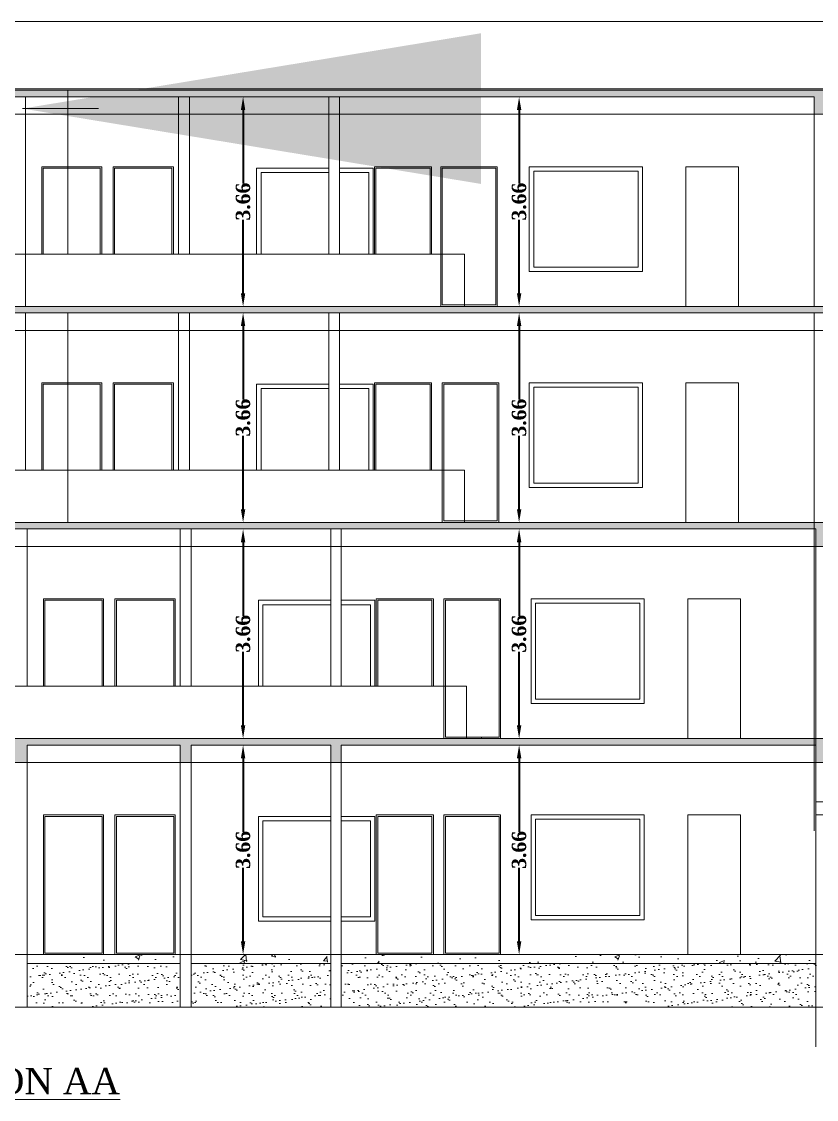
# Model space of a CAD drawing. Header units: metres. Extents: x 43 to 977, y 102 to 459.
# Drawn here: x 475.8 to 489.67, y 326.88 to 345.7 of the extents above; entities that cross this region are included whole.
import ezdxf
from ezdxf.enums import TextEntityAlignment as Align

# ---------------------------------------------------------------- set-up
doc = ezdxf.new("R2010")
doc.units = ezdxf.units.M
doc.header["$MEASUREMENT"] = 0
doc.header["$PDMODE"] = 3
doc.linetypes.add('PHANTOM2', pattern=[1.25, 0.625, -0.125, 0.125, -0.125, 0.125, -0.125])
doc.layers.get('Defpoints').update_dxf_attribs({"lineweight": 0})
for name, color, linetype, lineweight in [('BLK_1_FLR_0_REGULAR_ROOM_14', 7, 'Continuous', 35), ('BLK_1_FLR_0_REGULAR_ROOM_15', 7, 'Continuous', 35), ('BLK_1_FLR_1_REGULAR_ROOM_14', 7, 'Continuous', 35), ('BLK_1_FLR_1_REGULAR_ROOM_15', 7, 'Continuous', 35), ('BLK_1_FLR_2_REGULAR_ROOM_14', 7, 'Continuous', 35), ('BLK_1_FLR_2_REGULAR_ROOM_15', 7, 'Continuous', 35), ('BLK_1_FLR_3_REGULAR_ROOM_14', 7, 'Continuous', 35), ('BLK_1_FLR_3_REGULAR_ROOM_15', 7, 'Continuous', 35), ('ELEV', 2, 'Continuous', 0), ('ILAND', 7, 'Continuous', 0), ('TEXT', 130, 'Continuous', 0), ('TKT', 3, 'Continuous', 0), ('WALL', 7, 'Continuous', 0)]:
    doc.layers.add(name, color=color, linetype=linetype, lineweight=lineweight)
doc.styles.add('ARIAL NARROW', font='')
doc.styles.add('style2', font='romantic.ttf')
doc.styles.add('working', font='timesbd.ttf', dxfattribs={"height": 0.25})
doc.styles.get('ARIAL NARROW').set_extended_font_data('Lydian BT')
doc.dimstyles.new('Copy(2) of S-2', dxfattribs={"dimtxt": 10.5, "dimasz": 8, "dimexe": 2, "dimexo": 50, "dimgap": 5, "dimtad": 0, "dimtoh": 1, "dimdec": 1, "dimzin": 0, "dimdsep": 46, "dimlunit": 4, "dimtxsty": 'ARIAL NARROW', "dimcen": 0.09, "dimdle": 3, "dimse1": 1, "dimse2": 1, "dimclrd": 7, "dimclre": 13, "dimclrt": 7, "dimadec": 0, "dimazin": 0, "dimtfac": 1, "dimtdec": 1, "dimtofl": 0, "dimtmove": 0, "dimatfit": 3, "dimfxl": 0, "dimtolj": 1, "dimtzin": 0, "dimlwd": 13, "dimarcsym": 0})
doc.dimstyles.new('new model', dxfattribs={"dimtxt": 0.25, "dimasz": 0.23, "dimexe": 0.1, "dimexo": 0.1, "dimgap": 0, "dimtad": 0, "dimtoh": 1, "dimzin": 1, "dimdsep": 46, "dimtxsty": 'working', "dimcen": 0.09, "dimse1": 1, "dimse2": 1, "dimclrd": 8, "dimclre": 8, "dimclrt": 3, "dimadec": 1, "dimazin": 0, "dimtfac": 1, "dimtofl": 0, "dimtmove": 0, "dimatfit": 3, "dimfxl": 0, "dimtolj": 1, "dimtzin": 0, "dimlwd": -1, "dimlwe": -1, "dimarcsym": 0})
pattern_1 = [(50, (-21064.4661, 9520.6628), (0.910783435, -0.079683226), [0.095235675, -1.047592425]), (355, (-21064.4661, 9520.6628), (-0.176187692, 0.95514034), [0.07618854, -0.83807394]), (100.4514, (-21064.3902, 9520.6562), (0.73459642, 0.875456535), [0.080937867, -0.890316564]), (46.1842, (-21064.4661, 9520.9168), (1.35519229, -0.210177534), [0.14285351, -1.57138864]), (96.6356, (-21064.3532, 9520.8993), (1.186843115, 1.23694364), [0.121406804, -1.33547463]), (351.1842, (-21064.4661, 9520.9168), (1.18684215, 1.23694457), [0.11428281, -1.25711091]), (21, (-21064.33915, 9520.8533), (0.757957947, -0.51124909), [0.095235675, -1.047592425]), (326, (-21064.3391, 9520.8533), (0.308964, 0.920802054), [0.07618854, -0.83807394]), (71.4514, (-21064.276, 9520.8107), (1.066922256, 0.409552127), [0.080937867, -0.890316564]), (37.5, (-21064.46613, 9520.66284), (0.0154406937, 0.4227116116), [0, -0.827915468, 0, -0.85077203, 0, -0.841248463]), (7.5, (-21064.46613, 9520.66284), (0.334048066, 0.5008275415), [0, -0.485067038, 0, -0.808868333, 0, -0.320626772]), (327.5, (-21064.7493, 9520.66284), (0.677852534, -0.028640379), [0, -0.31745225, 0, -0.99045102, 0, -1.314252315]), (317.5, (-21064.8763, 9520.66284), (0.740535047, 0.127114208), [0, -0.412687925, 0, -0.657761062, 0, -0.933309615])]
pattern_2 = [(37.5, (-21064.46613, 9520.66284), (-0.0079989533, 0.2446698163), [0, -0.193010968, 0, -0.21586753, 0, -0.2063439625]), (7.5, (-21064.46613, 9520.66284), (0.224727839, 0.3583586473), [0, -0.104124338, 0, -0.173963833, 0, -0.0666649725]), (327.5, (-21064.62231, 9520.66284), (0.3954365363, 0.0007185917), [0, -0.06349045, 0, -0.22856562, 0, -0.298405115]), (317.5, (-21064.6223, 9520.66284), (0.381720662, 0.111448033), [0, -0.031745225, 0, -0.149837462, 0, -0.171424215])]

# ---------------------------------------------------------------- blocks, each defined once
blk = doc.blocks.new('*D804')
at = {"layer": 'BLK_1_FLR_0_REGULAR_ROOM_15', "color": 3, "linetype": 'PHANTOM2', "ltscale": 20}
for p, q in [((479.664, 332.839), (479.664, 331.555)), ((479.664, 329.642), (479.664, 330.925))]:
    blk.add_line(p, q, dxfattribs=at)
at = {"layer": 'BLK_1_FLR_0_REGULAR_ROOM_15', "color": 3, "lineweight": 30, "ltscale": 20}
for points in [[(479.626, 332.839), (479.702, 332.839), (479.664, 333.069)], [(479.626, 329.642), (479.702, 329.642), (479.664, 329.412)]]:
    blk.add_solid(points, dxfattribs=at)
at = {"layer": 'Defpoints', "color": 0, "lineweight": 30, "ltscale": 20}
for p in [(479.664, 333.069), (479.664, 333.069), (479.664, 329.412)]:
    blk.add_point(p, dxfattribs=at)
at = {"layer": 'BLK_1_FLR_0_REGULAR_ROOM_15', "color": 3, "lineweight": 80, "ltscale": 20, "insert": (479.664, 331.24), "char_height": 0.25, "attachment_point": 5, "rotation": 90, "style": 'working'}
blk.add_mtext('\\A1;3.66', dxfattribs=at)
blk = doc.blocks.new('*D805')
at = {"layer": 'BLK_1_FLR_0_REGULAR_ROOM_14', "color": 3, "linetype": 'PHANTOM2', "ltscale": 20}
for p, q in [((484.479, 332.839), (484.479, 331.555)), ((484.479, 329.642), (484.479, 330.925))]:
    blk.add_line(p, q, dxfattribs=at)
at = {"layer": 'BLK_1_FLR_0_REGULAR_ROOM_14', "color": 3, "lineweight": 30, "ltscale": 20}
for points in [[(484.441, 332.839), (484.518, 332.839), (484.479, 333.069)], [(484.441, 329.642), (484.518, 329.642), (484.479, 329.412)]]:
    blk.add_solid(points, dxfattribs=at)
at = {"layer": 'Defpoints', "color": 0, "lineweight": 30, "ltscale": 20}
for p in [(484.479, 333.069), (484.479, 333.069), (484.479, 329.412)]:
    blk.add_point(p, dxfattribs=at)
at = {"layer": 'BLK_1_FLR_0_REGULAR_ROOM_14', "color": 3, "lineweight": 80, "ltscale": 20, "insert": (484.479, 331.24), "char_height": 0.25, "attachment_point": 5, "rotation": 90, "style": 'working'}
blk.add_mtext('\\A1;3.66', dxfattribs=at)
blk = doc.blocks.new('*D810')
at = {"layer": 'BLK_1_FLR_1_REGULAR_ROOM_15', "color": 3, "linetype": 'PHANTOM2', "ltscale": 20}
for p, q in [((479.664, 336.61), (479.664, 335.327)), ((479.664, 333.413), (479.664, 334.696))]:
    blk.add_line(p, q, dxfattribs=at)
at = {"layer": 'BLK_1_FLR_1_REGULAR_ROOM_15', "color": 3, "lineweight": 30, "ltscale": 20}
for points in [[(479.626, 336.61), (479.702, 336.61), (479.664, 336.84)], [(479.626, 333.413), (479.702, 333.413), (479.664, 333.183)]]:
    blk.add_solid(points, dxfattribs=at)
at = {"layer": 'Defpoints', "color": 0, "lineweight": 30, "ltscale": 20}
for p in [(479.664, 336.84), (479.664, 336.84), (479.664, 333.183)]:
    blk.add_point(p, dxfattribs=at)
at = {"layer": 'BLK_1_FLR_1_REGULAR_ROOM_15', "color": 3, "lineweight": 80, "ltscale": 20, "insert": (479.664, 335.011), "char_height": 0.25, "attachment_point": 5, "rotation": 90, "style": 'working'}
blk.add_mtext('\\A1;3.66', dxfattribs=at)
blk = doc.blocks.new('*D811')
at = {"layer": 'BLK_1_FLR_1_REGULAR_ROOM_14', "color": 3, "linetype": 'PHANTOM2', "ltscale": 20}
for p, q in [((484.479, 336.61), (484.479, 335.327)), ((484.479, 333.413), (484.479, 334.696))]:
    blk.add_line(p, q, dxfattribs=at)
at = {"layer": 'BLK_1_FLR_1_REGULAR_ROOM_14', "color": 3, "lineweight": 30, "ltscale": 20}
for points in [[(484.441, 336.61), (484.518, 336.61), (484.479, 336.84)], [(484.441, 333.413), (484.518, 333.413), (484.479, 333.183)]]:
    blk.add_solid(points, dxfattribs=at)
at = {"layer": 'Defpoints', "color": 0, "lineweight": 30, "ltscale": 20}
for p in [(484.479, 336.84), (484.479, 336.84), (484.479, 333.183)]:
    blk.add_point(p, dxfattribs=at)
at = {"layer": 'BLK_1_FLR_1_REGULAR_ROOM_14', "color": 3, "lineweight": 80, "ltscale": 20, "insert": (484.479, 335.011), "char_height": 0.25, "attachment_point": 5, "rotation": 90, "style": 'working'}
blk.add_mtext('\\A1;3.66', dxfattribs=at)
blk = doc.blocks.new('*D816')
at = {"layer": 'BLK_1_FLR_2_REGULAR_ROOM_15', "color": 3, "linetype": 'PHANTOM2', "ltscale": 20}
for p, q in [((479.664, 340.381), (479.664, 339.098)), ((479.664, 337.184), (479.664, 338.468))]:
    blk.add_line(p, q, dxfattribs=at)
at = {"layer": 'BLK_1_FLR_2_REGULAR_ROOM_15', "color": 3, "lineweight": 30, "ltscale": 20}
for points in [[(479.626, 340.381), (479.702, 340.381), (479.664, 340.611)], [(479.626, 337.184), (479.702, 337.184), (479.664, 336.954)]]:
    blk.add_solid(points, dxfattribs=at)
at = {"layer": 'Defpoints', "color": 0, "lineweight": 30, "ltscale": 20}
for p in [(479.664, 340.611), (479.664, 340.611), (479.664, 336.954)]:
    blk.add_point(p, dxfattribs=at)
at = {"layer": 'BLK_1_FLR_2_REGULAR_ROOM_15', "color": 3, "lineweight": 80, "ltscale": 20, "insert": (479.664, 338.783), "char_height": 0.25, "attachment_point": 5, "rotation": 90, "style": 'working'}
blk.add_mtext('\\A1;3.66', dxfattribs=at)
blk = doc.blocks.new('*D817')
at = {"layer": 'BLK_1_FLR_2_REGULAR_ROOM_14', "color": 3, "linetype": 'PHANTOM2', "ltscale": 20}
for p, q in [((484.479, 340.381), (484.479, 339.098)), ((484.479, 337.184), (484.479, 338.468))]:
    blk.add_line(p, q, dxfattribs=at)
at = {"layer": 'BLK_1_FLR_2_REGULAR_ROOM_14', "color": 3, "lineweight": 30, "ltscale": 20}
for points in [[(484.441, 340.381), (484.518, 340.381), (484.479, 340.611)], [(484.441, 337.184), (484.518, 337.184), (484.479, 336.954)]]:
    blk.add_solid(points, dxfattribs=at)
at = {"layer": 'Defpoints', "color": 0, "lineweight": 30, "ltscale": 20}
for p in [(484.479, 340.611), (484.479, 340.611), (484.479, 336.954)]:
    blk.add_point(p, dxfattribs=at)
at = {"layer": 'BLK_1_FLR_2_REGULAR_ROOM_14', "color": 3, "lineweight": 80, "ltscale": 20, "insert": (484.479, 338.783), "char_height": 0.25, "attachment_point": 5, "rotation": 90, "style": 'working'}
blk.add_mtext('\\A1;3.66', dxfattribs=at)
blk = doc.blocks.new('*D822')
at = {"layer": 'BLK_1_FLR_3_REGULAR_ROOM_15', "color": 3, "linetype": 'PHANTOM2', "ltscale": 20}
for p, q in [((479.664, 344.151), (479.664, 342.868)), ((479.664, 340.954), (479.664, 342.238))]:
    blk.add_line(p, q, dxfattribs=at)
at = {"layer": 'BLK_1_FLR_3_REGULAR_ROOM_15', "color": 3, "lineweight": 30, "ltscale": 20}
for points in [[(479.626, 344.151), (479.702, 344.151), (479.664, 344.381)], [(479.626, 340.954), (479.702, 340.954), (479.664, 340.724)]]:
    blk.add_solid(points, dxfattribs=at)
at = {"layer": 'Defpoints', "color": 0, "lineweight": 30, "ltscale": 20}
for p in [(479.664, 344.381), (479.664, 344.381), (479.664, 340.724)]:
    blk.add_point(p, dxfattribs=at)
at = {"layer": 'BLK_1_FLR_3_REGULAR_ROOM_15', "color": 3, "lineweight": 80, "ltscale": 20, "insert": (479.664, 342.553), "char_height": 0.25, "attachment_point": 5, "rotation": 90, "style": 'working'}
blk.add_mtext('\\A1;3.66', dxfattribs=at)
blk = doc.blocks.new('*D823')
at = {"layer": 'BLK_1_FLR_3_REGULAR_ROOM_14', "color": 3, "linetype": 'PHANTOM2', "ltscale": 20}
for p, q in [((484.479, 344.151), (484.479, 342.868)), ((484.479, 340.954), (484.479, 342.238))]:
    blk.add_line(p, q, dxfattribs=at)
at = {"layer": 'BLK_1_FLR_3_REGULAR_ROOM_14', "color": 3, "lineweight": 30, "ltscale": 20}
for points in [[(484.441, 344.151), (484.518, 344.151), (484.479, 344.381)], [(484.441, 340.954), (484.518, 340.954), (484.479, 340.724)]]:
    blk.add_solid(points, dxfattribs=at)
at = {"layer": 'Defpoints', "color": 0, "lineweight": 30, "ltscale": 20}
for p in [(484.479, 344.381), (484.479, 344.381), (484.479, 340.724)]:
    blk.add_point(p, dxfattribs=at)
at = {"layer": 'BLK_1_FLR_3_REGULAR_ROOM_14', "color": 3, "lineweight": 80, "ltscale": 20, "insert": (484.479, 342.553), "char_height": 0.25, "attachment_point": 5, "rotation": 90, "style": 'working'}
blk.add_mtext('\\A1;3.66', dxfattribs=at)

msp = doc.modelspace()

# ---------------------------------------------------------------- hatches: boundary and pattern name
at = {"layer": 'ILAND'}
h = msp.add_hatch(dxfattribs=at)
h.set_pattern_fill('AR-CONC', scale=0.126981, style=0)
h.set_pattern_definition([(50, (-21064.4973, 9528.2042), (0.910783435, -0.079683226), [0.095235675, -1.047592425]), (355, (-21064.4973, 9528.2042), (-0.176187692, 0.95514034), [0.07618854, -0.83807394]), (100.4514, (-21064.4214, 9528.1975), (0.73459642, 0.875456535), [0.080937867, -0.890316564]), (46.1842, (-21064.4973, 9528.4581), (1.35519229, -0.210177534), [0.14285351, -1.57138864]), (96.6356, (-21064.3843, 9528.4406), (1.186843115, 1.23694364), [0.121406804, -1.33547463]), (351.1842, (-21064.4973, 9528.4581), (1.18684215, 1.23694457), [0.11428281, -1.25711091]), (21, (-21064.3703, 9528.39464), (0.757957947, -0.51124909), [0.095235675, -1.047592425]), (326, (-21064.3703, 9528.3946), (0.308964, 0.920802054), [0.07618854, -0.83807394]), (71.4514, (-21064.3071, 9528.352), (1.066922256, 0.409552127), [0.080937867, -0.890316564]), (37.5, (-21064.49727, 9528.20417), (0.0154406937, 0.4227116116), [0, -0.827915468, 0, -0.85077203, 0, -0.841248463]), (7.5, (-21064.49727, 9528.20417), (0.334048066, 0.5008275415), [0, -0.485067038, 0, -0.808868333, 0, -0.320626772]), (327.5, (-21064.78044, 9528.20417), (0.677852534, -0.028640379), [0, -0.31745225, 0, -0.99045102, 0, -1.314252315]), (317.5, (-21064.9074, 9528.20417), (0.740535047, 0.127114208), [0, -0.412687925, 0, -0.657761062, 0, -0.933309615])])
h.paths.add_polyline_path([(499.21016, 344.07656), (499.53798, 344.07656), (499.53798, 344.38131), (505.2041, 344.38131), (505.2041, 344.07656), (505.52734, 344.07656), (505.52734, 344.49559), (463.98553, 344.49559), (463.98553, 344.38131), (489.62401, 344.38131), (489.62401, 344.07656), (489.96216, 344.07656), (489.96216, 344.38131), (493.2442, 344.38131), (493.2442, 344.07656), (493.56744, 344.07656), (493.56744, 344.38131), (499.21016, 344.38131)])
h = msp.add_hatch(dxfattribs=at)
h.set_pattern_fill('AR-CONC', scale=0.126981, style=0)
h.set_pattern_definition([(50, (-21064.4973, 9528.2042), (0.910783435, -0.079683226), [0.095235675, -1.047592425]), (355, (-21064.4973, 9528.2042), (-0.176187692, 0.95514034), [0.07618854, -0.83807394]), (100.4514, (-21064.4214, 9528.1975), (0.73459642, 0.875456535), [0.080937867, -0.890316564]), (46.1842, (-21064.4973, 9528.4581), (1.35519229, -0.210177534), [0.14285351, -1.57138864]), (96.6356, (-21064.3843, 9528.4406), (1.186843115, 1.23694364), [0.121406804, -1.33547463]), (351.1842, (-21064.4973, 9528.4581), (1.18684215, 1.23694457), [0.11428281, -1.25711091]), (21, (-21064.3703, 9528.39464), (0.757957947, -0.51124909), [0.095235675, -1.047592425]), (326, (-21064.3703, 9528.3946), (0.308964, 0.920802054), [0.07618854, -0.83807394]), (71.4514, (-21064.3071, 9528.352), (1.066922256, 0.409552127), [0.080937867, -0.890316564]), (37.5, (-21064.49727, 9528.20417), (0.0154406937, 0.4227116116), [0, -0.827915468, 0, -0.85077203, 0, -0.841248463]), (7.5, (-21064.49727, 9528.20417), (0.334048066, 0.5008275415), [0, -0.485067038, 0, -0.808868333, 0, -0.320626772]), (327.5, (-21064.78044, 9528.20417), (0.677852534, -0.028640379), [0, -0.31745225, 0, -0.99045102, 0, -1.314252315]), (317.5, (-21064.9074, 9528.20417), (0.740535047, 0.127114208), [0, -0.412687925, 0, -0.657761062, 0, -0.933309615])])
h.paths.add_polyline_path([(499.21016, 344.07656), (499.53798, 344.07656), (499.53798, 344.38131), (505.2041, 344.38131), (505.2041, 344.07656), (505.52734, 344.07656), (505.52734, 344.49559), (463.98553, 344.49559), (463.98553, 344.38131), (489.62401, 344.38131), (489.62401, 344.07656), (489.96216, 344.07656), (489.96216, 344.38131), (493.2442, 344.38131), (493.2442, 344.07656), (493.56744, 344.07656), (493.56744, 344.38131), (499.21016, 344.38131)])
h = msp.add_hatch(dxfattribs=at)
h.set_pattern_fill('AR-CONC', scale=0.126981, style=0)
h.set_pattern_definition([(50, (-78852.2377, -9294.4721), (0.910783435, -0.079683226), [0.095235675, -1.047592425]), (355, (-78852.2377, -9294.4721), (-0.176187692, 0.955140341), [0.07618854, -0.83807394]), (100.4514445, (-78852.1618, -9294.4787), (0.73459574, 0.8754571055), [0.080937869, -0.890316564]), (46.1842, (-78852.2377, -9294.2181), (1.355192647, -0.210177872), [0.142853513, -1.571388637]), (96.6356355, (-78852.1248, -9294.2356), (1.18684215, 1.236944566), [0.121406873, -1.335475598]), (351.184164, (-78852.2377, -9294.2181), (1.18684215, 1.236944566), [0.11428281, -1.257110911]), (21, (-78852.11075, -9294.2816), (0.757957947, -0.511249091), [0.095235675, -1.047592425]), (326, (-78852.11075, -9294.2816), (0.308963998, 0.920802054), [0.07618854, -0.83807394]), (71.4514447, (-78852.0476, -9294.3242), (1.066921936, 0.409552961), [0.080937867, -0.890316564]), (37.5, (-78852.23773, -9294.47208), (0.0154406937, 0.4227116116), [0, -0.827915468, 0, -0.85077203, 0, -0.8412484625]), (7.5, (-78852.23773, -9294.4721), (0.3340480663, 0.5008275415), [0, -0.485067038, 0, -0.808868333, 0, -0.3206267725]), (327.5, (-78852.5209, -9294.47208), (0.6778525339, -0.0286403791), [0, -0.31745225, 0, -0.99045102, 0, -1.314252315]), (317.5, (-78852.6479, -9294.4721), (0.7405350465, 0.1271142075), [0, -0.412687925, 0, -0.657761062, 0, -0.933309615])])
h.paths.add_polyline_path([(506.60359, 340.72426), (471.91128, 340.72426), (471.91128, 340.61426), (506.60359, 340.61426)])
h = msp.add_hatch(dxfattribs=at)
h.set_pattern_fill('AR-CONC', scale=0.126981, style=0)
h.set_pattern_definition(pattern_1)
h.paths.add_polyline_path([(499.2413, 336.53522), (499.56913, 336.53522), (499.56913, 336.83998), (505.23525, 336.83998), (505.23525, 336.53522), (505.55849, 336.53522), (505.55849, 336.95426), (464.01667, 336.95426), (464.01667, 336.83998), (489.65515, 336.83998), (489.65515, 336.53522), (489.9933, 336.53522), (489.9933, 336.83998), (493.27534, 336.83998), (493.27534, 336.53522), (493.59858, 336.53522), (493.59858, 336.83998), (499.2413, 336.83998)])
h = msp.add_hatch(dxfattribs=at)
h.set_pattern_fill('AR-CONC', scale=0.126981, style=0)
h.set_pattern_definition(pattern_1)
h.paths.add_polyline_path([(475.89715, 333.06864), (478.56837, 333.06864), (478.56837, 332.76389), (478.75938, 332.76389), (478.75938, 333.06864), (481.1925, 333.06864), (481.1925, 332.76389), (481.37742, 332.76389), (481.37742, 333.06864), (489.65515, 333.06864), (489.65515, 332.76389), (489.9933, 332.76389), (489.9933, 333.18293), (484.00672, 333.18293), (481.14885, 333.18293), (464.01667, 333.18293), (464.01667, 333.06864), (466.84575, 333.06864), (466.84575, 332.76389), (467.05739, 332.76389), (467.05739, 333.06864), (467.91841, 333.06864), (467.91841, 332.76389), (468.12569, 332.76389), (468.12569, 333.06864), (469.33738, 333.06864), (475.49021, 333.06864), (475.49021, 332.76389), (475.89715, 332.76389)])
h = msp.add_hatch(dxfattribs=at)
h.set_pattern_fill('AR-CONC', scale=0.126981, style=0)
h.set_pattern_definition(pattern_1)
h.paths.add_polyline_path([(478.02669, 329.25922), (478.56837, 329.25922), (478.56837, 329.41159), (475.89715, 329.41159), (475.89715, 329.25922)])
h = msp.add_hatch(dxfattribs=at)
h.set_pattern_fill('AR-CONC', scale=0.126981, style=0)
h.set_pattern_definition(pattern_1)
h.paths.add_polyline_path([(481.1925, 329.25922), (481.1925, 329.41159), (478.75938, 329.41159), (478.75938, 329.25922)])
h = msp.add_hatch(dxfattribs=at)
h.set_pattern_fill('AR-CONC', scale=0.126981, style=0)
h.set_pattern_definition(pattern_1)
h.paths.add_polyline_path([(481.37742, 329.41159), (481.37742, 329.25922), (489.65515, 329.25922), (489.65515, 329.41159)])
h = msp.add_hatch(dxfattribs=at)
h.set_pattern_fill('AR-SAND', scale=0.126981, style=0)
h.set_pattern_definition(pattern_2)
h.paths.add_polyline_path([(478.56837, 328.49733), (478.56837, 329.25922), (475.89715, 329.25922), (475.89715, 328.49733)])
h = msp.add_hatch(dxfattribs=at)
h.set_pattern_fill('AR-SAND', scale=0.126981, style=0)
h.set_pattern_definition(pattern_2)
h.paths.add_polyline_path([(481.1925, 328.49733), (481.1925, 329.25922), (478.75938, 329.25922), (478.75938, 328.49733)])
h = msp.add_hatch(dxfattribs=at)
h.set_pattern_fill('AR-SAND', scale=0.126981, style=0)
h.set_pattern_definition(pattern_2)
h.paths.add_polyline_path([(481.37742, 329.25922), (481.37742, 328.49733), (489.65515, 328.49733), (489.65515, 329.25922)])

# ---------------------------------------------------------------- linework, layer by layer
at = {"layer": 'ELEV'}
msp.add_line((472.03426, 344.52099), (530.71675, 344.52099), dxfattribs=at)
at = {"layer": 'TKT', "color": 5}
for p, q in [((475.86601, 344.38131), (475.86601, 340.72426)), ((478.53723, 344.38131), (478.53723, 341.63852)), ((478.72824, 344.38131), (478.72824, 341.63852)), ((481.16136, 344.38131), (481.16136, 341.63852)), ((481.34627, 344.38131), (481.34627, 341.63852)), ((475.86601, 340.61426), (475.86601, 337.86852)), ((478.53723, 340.61426), (478.53723, 337.86852)), ((478.72824, 340.61426), (478.72824, 337.86852)), ((481.16136, 340.61426), (481.16136, 337.86852)), ((481.34627, 340.61426), (481.34627, 337.86852)), ((475.89715, 336.83998), (475.89715, 334.09719)), ((478.56837, 336.83998), (478.56837, 334.09719)), ((478.75938, 336.83998), (478.75938, 334.09719)), ((481.1925, 336.83998), (481.1925, 334.09719)), ((481.37742, 336.83998), (481.37742, 334.09719)), ((475.89715, 333.06864), (475.89715, 328.49733)), ((478.56837, 333.06864), (478.56837, 328.49733)), ((478.75938, 333.06864), (478.75938, 328.49733)), ((481.1925, 333.06864), (481.1925, 328.49733)), ((481.37742, 333.06864), (481.37742, 328.49733))]:
    msp.add_line(p, q, dxfattribs=at)
for points in [[(487.38848, 340.72426), (487.38848, 343.16229), (488.30916, 343.16229), (488.30916, 340.72426)], [(487.38848, 336.95426), (487.38848, 339.39229), (488.30916, 339.39229), (488.30916, 336.95426)], [(487.41962, 333.18293), (487.41962, 335.62096), (488.34031, 335.62096), (488.34031, 333.18293)], [(487.41962, 329.41159), (487.41962, 331.84963), (488.34031, 331.84963), (488.34031, 329.41159)]]:
    msp.add_lwpolyline(points, dxfattribs=at)
at = {"layer": 'WALL'}
for p, q in [((424.08672, 345.69559), (530.6475, 345.69559)), ((413.98376, 344.49559), (534.79562, 344.49559)), ((413.98376, 344.49559), (534.79562, 344.49559)), ((463.98553, 344.38131), (489.62401, 344.38131)), ((463.98553, 344.38131), (489.62401, 344.38131)), ((468.09137, 344.07656), (534.79562, 344.07656)), ((468.09137, 344.07656), (534.82676, 344.07656)), ((470.27151, 341.63852), (483.52906, 341.63852)), ((483.52906, 341.63852), (483.52906, 340.72426)), ((414.0149, 340.72426), (534.82676, 340.72426)), ((413.98376, 340.61426), (534.82676, 340.61426)), ((460.84296, 340.30227), (534.56705, 340.30227)), ((470.27151, 337.86852), (483.52906, 337.86852)), ((483.52906, 337.86852), (483.52906, 336.95426)), ((414.0149, 336.95426), (534.82676, 336.95426)), ((464.01667, 336.83998), (489.65515, 336.83998)), ((468.12252, 336.53522), (534.82676, 336.53522)), ((470.30266, 334.09719), (483.5602, 334.09719)), ((483.5602, 334.09719), (483.5602, 333.18293)), ((414.0149, 333.18293), (534.82676, 333.18293)), ((426.9835, 333.18293), (481.37742, 333.18293)), ((481.14885, 333.18293), (534.82676, 333.18293)), ((484.00672, 333.18293), (534.82676, 333.18293)), ((475.89715, 333.06864), (478.56837, 333.06864)), ((478.75938, 333.06864), (481.1925, 333.06864)), ((481.37742, 333.06864), (489.65515, 333.06864)), ((414.0149, 332.76389), (534.82676, 332.76389)), ((468.12569, 329.41159), (533.60358, 329.41159)), ((481.14885, 329.41159), (534.82676, 329.41159)), ((475.89715, 329.25922), (478.56837, 329.25922)), ((475.89715, 329.25922), (478.02669, 329.25922)), ((478.75938, 329.25922), (481.1925, 329.25922)), ((481.37742, 329.25922), (489.65515, 329.25922)), ((410.30835, 328.49733), (536.31007, 328.49733))]:
    msp.add_line(p, q, dxfattribs=at)
at = {"layer": 'WALL', "color": 5}
for p, q in [((476.60963, 341.63852), (476.60963, 344.49559)), ((481.34627, 341.63852), (481.34627, 344.38131)), ((481.34627, 341.63852), (481.34627, 344.38131)), ((481.34627, 341.63852), (481.34627, 344.38131)), ((489.62401, 340.72426), (489.62401, 344.38131)), ((489.62401, 340.72426), (489.62401, 344.38131)), ((481.34627, 341.63852), (481.34627, 342.20994)), ((476.60963, 336.95426), (476.60963, 340.61426)), ((481.34627, 337.86852), (481.34627, 340.61426)), ((481.34627, 337.86852), (481.34627, 340.61426)), ((481.34627, 337.86852), (481.34627, 340.61426)), ((489.62401, 331.57346), (489.62401, 340.61426)), ((489.62401, 335.34479), (489.62401, 340.61426)), ((481.34627, 337.86852), (481.34627, 338.43994)), ((481.37742, 334.09719), (481.37742, 336.83998)), ((481.37742, 334.09719), (481.37742, 336.83998)), ((481.37742, 334.09719), (481.37742, 336.83998)), ((489.65515, 327.80212), (489.65515, 336.83998)), ((481.37742, 334.09719), (481.37742, 334.6686)), ((481.37742, 328.49733), (481.37742, 333.06864)), ((481.37742, 328.49733), (481.37742, 333.06864)), ((481.37742, 328.49733), (481.37742, 333.06864)), ((489.9933, 331.84963), (489.65515, 331.84963)), ((481.37742, 328.49733), (481.37742, 330.89727))]:
    msp.add_line(p, q, dxfattribs=at)
at = {"layer": 'WALL', "color": 1}
for points in [[(476.15068, 341.63852), (476.15068, 343.16229), (477.19748, 343.16229), (477.19748, 341.63852)], [(476.17607, 341.63852), (476.17607, 343.1369), (477.17209, 343.1369), (477.17209, 341.63852)], [(477.39845, 341.63852), (477.39845, 343.16229), (478.4492, 343.16229), (478.4492, 341.63852)], [(477.42384, 341.63852), (477.42384, 343.1369), (478.42381, 343.1369), (478.42381, 341.63852)], [(481.95661, 341.63852), (481.95661, 343.16229), (482.95286, 343.16229), (482.95286, 341.63852)], [(481.982, 341.63852), (481.982, 343.1369), (482.92746, 343.1369), (482.92746, 341.63852)], [(476.15068, 337.86852), (476.15068, 339.39229), (477.19748, 339.39229), (477.19748, 337.86852)], [(476.17607, 337.86852), (476.17607, 339.3669), (477.17209, 339.3669), (477.17209, 337.86852)], [(477.39845, 337.86852), (477.39845, 339.39229), (478.4492, 339.39229), (478.4492, 337.86852)], [(477.42384, 337.86852), (477.42384, 339.3669), (478.42381, 339.3669), (478.42381, 337.86852)], [(481.95661, 337.86852), (481.95661, 339.39229), (482.95286, 339.39229), (482.95286, 337.86852)], [(481.982, 337.86852), (481.982, 339.3669), (482.92746, 339.3669), (482.92746, 337.86852)], [(476.18182, 334.09719), (476.18182, 335.62096), (477.22863, 335.62096), (477.22863, 334.09719)], [(476.20722, 334.09719), (476.20722, 335.59556), (477.20323, 335.59556), (477.20323, 334.09719)], [(477.42959, 334.09719), (477.42959, 335.62096), (478.48035, 335.62096), (478.48035, 334.09719)], [(477.45499, 334.09719), (477.45499, 335.59556), (478.45495, 335.59556), (478.45495, 334.09719)], [(481.98775, 334.09719), (481.98775, 335.62096), (482.984, 335.62096), (482.984, 334.09719)], [(482.01315, 334.09719), (482.01315, 335.59556), (482.9586, 335.59556), (482.9586, 334.09719)], [(483.82038, 333.20832), (483.82038, 333.18293), (482.60279, 333.18293)]]:
    msp.add_lwpolyline(points, dxfattribs=at)
at = {"layer": 'WALL'}
for points in [[(479.90062, 341.63852), (479.90062, 343.1369), (481.16136, 343.1369)], [(481.34627, 343.1369), (481.93175, 343.1369), (481.93175, 341.63852)], [(479.97681, 341.63852), (479.97681, 343.06071), (481.16136, 343.06071)], [(481.34627, 343.06071), (481.85556, 343.06071), (481.85556, 341.63852)], [(479.90062, 337.86852), (479.90062, 339.3669), (481.16136, 339.3669)], [(481.34627, 339.3669), (481.93175, 339.3669), (481.93175, 337.86852)], [(479.97681, 337.86852), (479.97681, 339.29071), (481.16136, 339.29071)], [(481.34627, 339.29071), (481.85556, 339.29071), (481.85556, 337.86852)], [(479.93176, 334.09719), (479.93176, 335.59556), (481.1925, 335.59556)], [(481.37742, 335.59556), (481.9629, 335.59556), (481.9629, 334.09719)], [(480.00795, 334.09719), (480.00795, 335.51938), (481.1925, 335.51938)], [(481.37742, 335.51938), (481.88671, 335.51938), (481.88671, 334.09719)], [(481.1925, 329.99571), (479.93176, 329.99571), (479.93176, 331.82423), (481.1925, 331.82423)], [(481.37742, 331.82423), (481.9629, 331.82423), (481.9629, 329.99571), (481.37742, 329.99571)], [(481.1925, 330.07189), (480.00795, 330.07189), (480.00795, 331.74804), (481.1925, 331.74804)], [(481.37742, 331.74804), (481.88671, 331.74804), (481.88671, 330.07189), (481.37742, 330.07189)]]:
    msp.add_lwpolyline(points, dxfattribs=at)
at = {"layer": 'WALL', "color": 1}
for points in [[(483.11237, 343.16229), (484.09858, 343.16229), (484.09858, 340.72426), (483.11237, 340.72426)], [(483.13777, 343.1369), (484.07318, 343.1369), (484.07318, 340.74966), (483.13777, 340.74966)], [(483.13777, 339.39229), (484.12397, 339.39229), (484.12397, 336.95426), (483.13777, 336.95426)], [(483.16317, 339.3669), (484.09858, 339.3669), (484.09858, 336.97966), (483.16317, 336.97966)], [(483.16891, 335.62096), (484.15512, 335.62096), (484.15512, 333.18293), (483.16891, 333.18293)], [(483.19431, 335.59556), (484.12972, 335.59556), (484.12972, 333.20832), (483.19431, 333.20832)], [(476.18182, 331.84963), (477.22863, 331.84963), (477.22863, 329.41159), (476.18182, 329.41159)], [(476.20722, 331.82423), (477.20323, 331.82423), (477.20323, 329.43699), (476.20722, 329.43699)], [(477.42959, 331.84963), (478.48035, 331.84963), (478.48035, 329.41159), (477.42959, 329.41159)], [(477.45499, 331.82423), (478.45495, 331.82423), (478.45495, 329.43699), (477.45499, 329.43699)], [(481.98775, 331.84963), (482.984, 331.84963), (482.984, 329.41159), (481.98775, 329.41159)], [(482.01315, 331.82423), (482.9586, 331.82423), (482.9586, 329.43699), (482.01315, 329.43699)], [(483.16891, 331.84963), (484.15512, 331.84963), (484.15512, 329.41159), (483.16891, 329.41159)], [(483.19431, 331.82423), (484.12972, 331.82423), (484.12972, 329.43699), (483.19431, 329.43699)]]:
    msp.add_lwpolyline(points, close=True, dxfattribs=at)
at = {"layer": 'WALL'}
for points in [[(484.65719, 343.16229), (486.62981, 343.16229), (486.62981, 341.33377), (484.65719, 341.33377)], [(484.73338, 343.0861), (486.55362, 343.0861), (486.55362, 341.40996), (484.73338, 341.40996)], [(484.65719, 339.39229), (486.62981, 339.39229), (486.62981, 337.56377), (484.65719, 337.56377)], [(484.73338, 339.3161), (486.55362, 339.3161), (486.55362, 337.63996), (484.73338, 337.63996)], [(484.68833, 335.62096), (486.66095, 335.62096), (486.66095, 333.79243), (484.68833, 333.79243)], [(484.76452, 335.54477), (486.58476, 335.54477), (486.58476, 333.86862), (484.76452, 333.86862)], [(484.68833, 331.84963), (486.66095, 331.84963), (486.66095, 330.0211), (484.68833, 330.0211)], [(484.76452, 331.77344), (486.58476, 331.77344), (486.58476, 330.09729), (484.76452, 330.09729)]]:
    msp.add_lwpolyline(points, close=True, dxfattribs=at)
at = {"layer": 'WALL', "color": 5}
msp.add_lwpolyline([(489.65515, 331.84963), (489.9933, 331.84963), (489.9933, 332.07819), (489.65515, 332.07819)], close=True, dxfattribs=at)

# ---------------------------------------------------------------- texts
at = {"layer": 'TEXT', "color": 4, "style": 'style2'}
msp.add_text('%%USECTION ON AA', height=0.4571312, dxfattribs=at).set_placement((474.88953, 326.9763), align=Align.CENTER)

# ---------------------------------------------------------------- dimensions: what is measured, and where the dimension line sits
at = {"layer": 'BLK_1_FLR_0_REGULAR_ROOM_14', "color": 3, "lineweight": 80, "ltscale": 20}
dim = msp.add_linear_dim(base=(484.47931, 333.06864), p1=(484.47931, 329.41159), p2=(484.47931, 333.06864), angle=90, dimstyle='new model', override={"dimpost": '\\X', "dimclrd": 3, "dimclrt": 3, "dimfxl": 75, "dimfxlon": 1, "dimtfill": 1}, dxfattribs=at)
dim.commit()
dim.dimension.update_dxf_attribs({"geometry": '*D805', "text_midpoint": (484.47931, 331.24012)})
at = {"layer": 'BLK_1_FLR_0_REGULAR_ROOM_15', "color": 3, "lineweight": 80, "ltscale": 20}
dim = msp.add_linear_dim(base=(479.66399, 333.06864), p1=(479.66399, 329.41159), p2=(479.66399, 333.06864), angle=90, dimstyle='new model', override={"dimpost": '\\X', "dimclrd": 3, "dimclrt": 3, "dimfxl": 75, "dimfxlon": 1, "dimtfill": 1}, dxfattribs=at)
dim.commit()
dim.dimension.update_dxf_attribs({"geometry": '*D804', "text_midpoint": (479.66399, 331.24012)})
at = {"layer": 'BLK_1_FLR_1_REGULAR_ROOM_14', "color": 3, "lineweight": 80, "ltscale": 20}
dim = msp.add_linear_dim(base=(484.47931, 336.83998), p1=(484.47931, 333.18293), p2=(484.47931, 336.83998), angle=90, dimstyle='new model', override={"dimpost": '\\X', "dimclrd": 3, "dimfxl": 75, "dimfxlon": 1, "dimtfill": 1}, dxfattribs=at)
dim.commit()
dim.dimension.update_dxf_attribs({"geometry": '*D811', "text_midpoint": (484.47931, 335.01145)})
at = {"layer": 'BLK_1_FLR_1_REGULAR_ROOM_15', "color": 3, "lineweight": 80, "ltscale": 20}
dim = msp.add_linear_dim(base=(479.66399, 336.83998), p1=(479.66399, 333.18293), p2=(479.66399, 336.83998), angle=90, dimstyle='new model', override={"dimpost": '\\X', "dimclrd": 3, "dimfxl": 75, "dimfxlon": 1, "dimtfill": 1}, dxfattribs=at)
dim.commit()
dim.dimension.update_dxf_attribs({"geometry": '*D810', "text_midpoint": (479.66399, 335.01145)})
at = {"layer": 'BLK_1_FLR_2_REGULAR_ROOM_14', "color": 3, "lineweight": 80, "ltscale": 20}
dim = msp.add_linear_dim(base=(484.47931, 340.61131), p1=(484.47931, 336.95426), p2=(484.47931, 340.61131), angle=90, dimstyle='new model', override={"dimpost": '\\X', "dimclrd": 3, "dimfxl": 75, "dimfxlon": 1, "dimtfill": 1}, dxfattribs=at)
dim.commit()
dim.dimension.update_dxf_attribs({"geometry": '*D817', "text_midpoint": (484.47931, 338.78278)})
at = {"layer": 'BLK_1_FLR_2_REGULAR_ROOM_15', "color": 3, "lineweight": 80, "ltscale": 20}
dim = msp.add_linear_dim(base=(479.66399, 340.61131), p1=(479.66399, 336.95426), p2=(479.66399, 340.61131), angle=90, dimstyle='new model', override={"dimpost": '\\X', "dimclrd": 3, "dimfxl": 75, "dimfxlon": 1, "dimtfill": 1}, dxfattribs=at)
dim.commit()
dim.dimension.update_dxf_attribs({"geometry": '*D816', "text_midpoint": (479.66399, 338.78278)})
at = {"layer": 'BLK_1_FLR_3_REGULAR_ROOM_14', "color": 3, "lineweight": 80, "ltscale": 20}
dim = msp.add_linear_dim(base=(484.47931, 344.38131), p1=(484.47931, 340.72426), p2=(484.47931, 344.38131), angle=90, dimstyle='new model', override={"dimpost": '\\X', "dimclrd": 3, "dimfxl": 75, "dimfxlon": 1, "dimtfill": 1}, dxfattribs=at)
dim.commit()
dim.dimension.update_dxf_attribs({"geometry": '*D823', "text_midpoint": (484.47931, 342.55278)})
at = {"layer": 'BLK_1_FLR_3_REGULAR_ROOM_15', "color": 3, "lineweight": 80, "ltscale": 20}
dim = msp.add_linear_dim(base=(479.66399, 344.38131), p1=(479.66399, 340.72426), p2=(479.66399, 344.38131), angle=90, dimstyle='new model', override={"dimpost": '\\X', "dimclrd": 3, "dimfxl": 75, "dimfxlon": 1, "dimtfill": 1}, dxfattribs=at)
dim.commit()
dim.dimension.update_dxf_attribs({"geometry": '*D822', "text_midpoint": (479.66399, 342.55278)})

# ---------------------------------------------------------------- leaders
at = {"layer": 'WALL'}
msp.add_leader([(475.81726, 344.17691), (477.14319, 344.17691)], dimstyle='Copy(2) of S-2', override={"dimgap": 5, "dimtad": 0}, dxfattribs=at)

doc.saveas('drawing.dxf')
